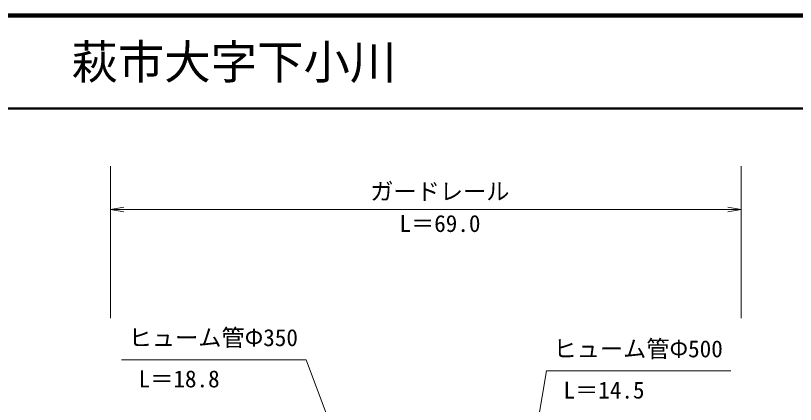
# Model space of a CAD drawing. Units: millimetres, scale not verified. Extents: x 40000 to 680000, y 20000 to 380000.
# Drawn here: x 399005 to 483043, y 338083 to 380000 of the extents above; entities that cross this region are included whole.
import ezdxf
from ezdxf.enums import TextEntityAlignment as Align

# ---------------------------------------------------------------- set-up
doc = ezdxf.new("R2010")
doc.units = ezdxf.units.MM
doc.header["$LTSCALE"] = 1000
for name, color, linetype, lineweight in [('M-STR-STR3', 7, 'Continuous', 13), ('M-TTL', 2, 'Continuous', 140), ('M-TTL-LINE', 7, 'Continuous', 50)]:
    doc.layers.add(name, color=color, linetype=linetype, lineweight=lineweight)
doc.layers.add('M-TTL-TXT', color=7, linetype='Continuous')
doc.styles.add('ＭＳ ゴシック', font='')
doc.styles.get('ＭＳ ゴシック').set_extended_font_data('MS Gothic')

# ---------------------------------------------------------------- blocks, each defined once
blk = doc.blocks.new('open_arrow')
at = {"color": 0, "linetype": 'Continuous', "lineweight": -2}
blk.add_lwpolyline([(7.5, 1.25), (0, 0), (7.5, -1.25)], dxfattribs=at)

msp = doc.modelspace()

# ---------------------------------------------------------------- linework, layer by layer
at = {"layer": 'M-STR-STR3'}
for p, q in [((409229, 347366), (409229, 363784)), ((477215, 363758), (477215, 347366)), ((409229, 359099), (477215, 359099)), ((430311, 342899), (410430, 342899)), ((439611, 318158), (430311, 342899)), ((452239, 317781), (456216, 341692)), ((476096, 341692), (456216, 341692))]:
    msp.add_line(p, q, dxfattribs=at)
at = {"layer": 'M-TTL'}
msp.add_line((680000, 380000), (40000, 380000), dxfattribs=at)
at = {"layer": 'M-TTL-LINE'}
msp.add_line((40000, 370000), (680000, 370000), dxfattribs=at)

# ---------------------------------------------------------------- block references
at = {"layer": 'M-STR-STR3', "xscale": 193, "yscale": 193}
msp.add_blockref('open_arrow', (409229, 359099), dxfattribs=at)
at = {"layer": 'M-STR-STR3', "xscale": 193, "yscale": 193, "rotation": 180}
msp.add_blockref('open_arrow', (477215, 359099), dxfattribs=at)

# ---------------------------------------------------------------- texts
at = {"layer": 'M-STR-STR3', "style": 'ＭＳ ゴシック'}
for s, p in [('ガードレール', (437226, 361967)), ('L＝69.0', (440370, 358505)), ('ヒューム管Φ350', (411188, 346200)), ('ヒューム管Φ500', (456974, 344993)), ('L＝18.8', (412262, 341752)), ('L＝14.5', (458048, 340546))]:
    msp.add_text(s, height=1833, dxfattribs=at).set_placement(p, align=Align.TOP_LEFT)
at = {"layer": 'M-TTL-TXT', "style": 'ＭＳ ゴシック'}
msp.add_text('萩市大字下小川', height=3666, dxfattribs=at).set_placement((405024, 375000), align=Align.MIDDLE_LEFT)

doc.saveas('drawing.dxf')
